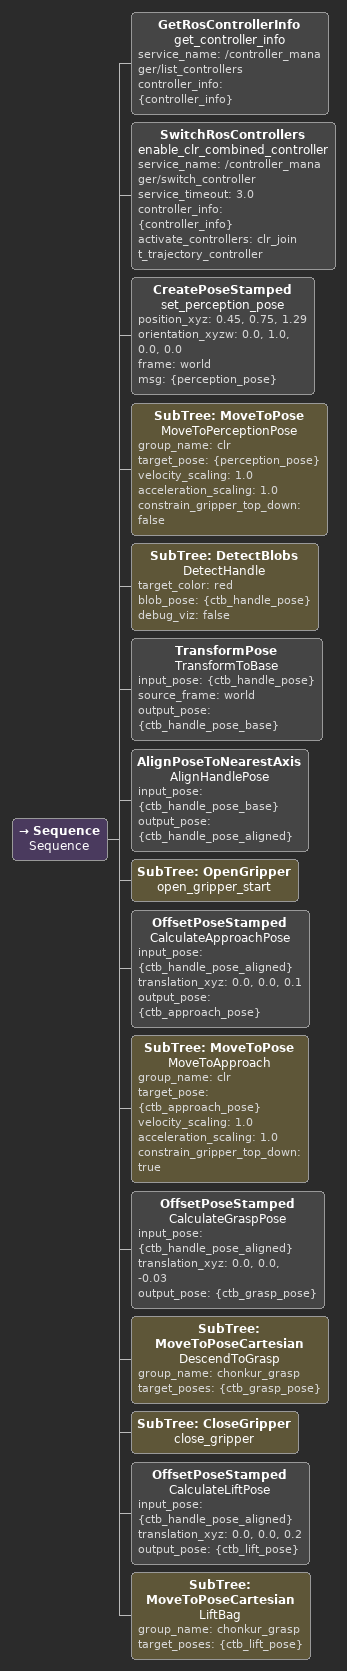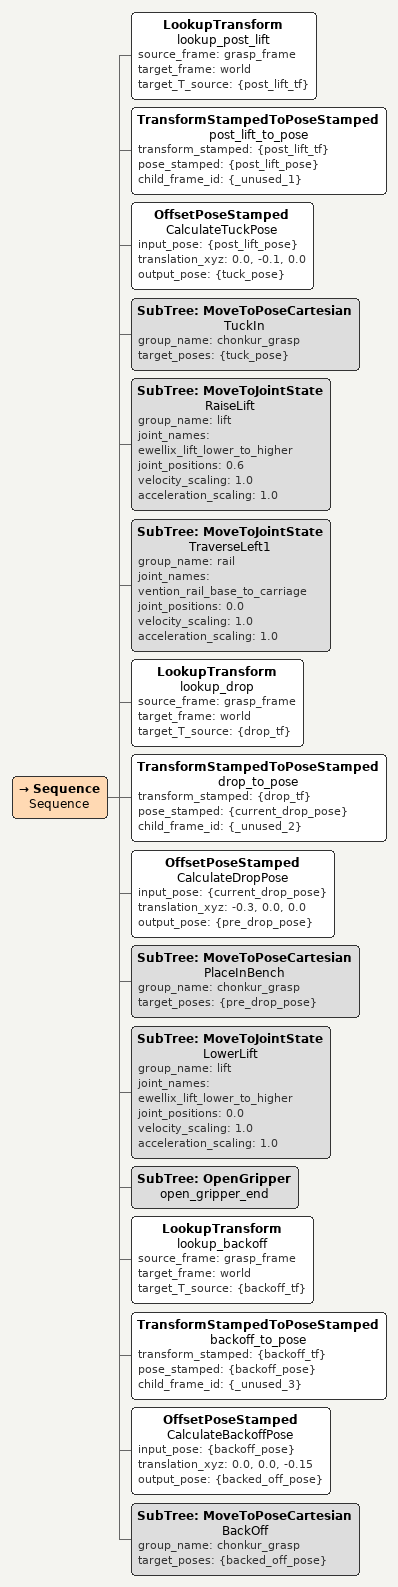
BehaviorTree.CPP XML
<Sequence name="Sequence">
  <GetRosControllerInfo name="get_controller_info" service_name="/controller_manager/list_controllers" controller_info="{controller_info}"/>
  <SwitchRosControllers name="enable_clr_combined_controller" service_name="/controller_manager/switch_controller" service_timeout="3.0" controller_info="{controller_info}" activate_controllers="clr_joint_trajectory_controller"/>
  <CreatePoseStamped name="set_perception_pose" position_xyz="0.45, 0.75, 1.29" orientation_xyzw="0.0, 1.0, 0.0, 0.0" frame="world" msg="{perception_pose}"/>
  <SubTree ID="MoveToPose" name="MoveToPerceptionPose" group_name="clr" target_pose="{perception_pose}" velocity_scaling="1.0" acceleration_scaling="1.0" constrain_gripper_top_down="false"/>
  <SubTree ID="DetectBlobs" name="DetectHandle" target_color="red" blob_pose="{ctb_handle_pose}" debug_viz="false"/>
  <TransformPose name="TransformToBase" input_pose="{ctb_handle_pose}" source_frame="world" output_pose="{ctb_handle_pose_base}"/>
  <AlignPoseToNearestAxis name="AlignHandlePose" input_pose="{ctb_handle_pose_base}" output_pose="{ctb_handle_pose_aligned}"/>

  <!-- Approach and grasp (chonkur_grasp for precision) -->
  <!-- TODO: CTB pick in it's own tree? -->
  <SubTree ID="OpenGripper" name="open_gripper_start"/>
  <OffsetPoseStamped name="CalculateApproachPose" input_pose="{ctb_handle_pose_aligned}" translation_xyz="0.0, 0.0, 0.1" output_pose="{ctb_approach_pose}"/>
  <SubTree ID="MoveToPose" name="MoveToApproach" group_name="clr" target_pose="{ctb_approach_pose}" velocity_scaling="1.0" acceleration_scaling="1.0" constrain_gripper_top_down="true"/>
  <OffsetPoseStamped name="CalculateGraspPose" input_pose="{ctb_handle_pose_aligned}" translation_xyz="0.0, 0.0, -0.03" output_pose="{ctb_grasp_pose}"/>
  <SubTree ID="MoveToPoseCartesian" name="DescendToGrasp" group_name="chonkur_grasp" target_poses="{ctb_grasp_pose}"/>
  <SubTree ID="CloseGripper" name="close_gripper"/>

  <!-- Short lift of the CTB off the ground -->
  <OffsetPoseStamped name="CalculateLiftPose" input_pose="{ctb_handle_pose_aligned}" translation_xyz="0.0, 0.0, 0.2" output_pose="{ctb_lift_pose}"/>
  <SubTree ID="MoveToPoseCartesian" name="LiftBag" group_name="chonkur_grasp" target_poses="{ctb_lift_pose}"/>

</Sequence>

<Sequence name="Sequence">
  <!-- Tuck in (chonkur_grasp, small Y shift to clear mockups) -->
  <!-- TODO: Make this better? This could not vibe with the place -->
  <LookupTransform name="lookup_post_lift" source_frame="grasp_frame" target_frame="world" target_T_source="{post_lift_tf}"/>
  <TransformStampedToPoseStamped name="post_lift_to_pose" transform_stamped="{post_lift_tf}" pose_stamped="{post_lift_pose}" child_frame_id="{_unused_1}"/>
  <OffsetPoseStamped name="CalculateTuckPose" input_pose="{post_lift_pose}" translation_xyz="0.0, -0.1, 0.0" output_pose="{tuck_pose}"/>
  <SubTree ID="MoveToPoseCartesian" name="TuckIn" group_name="chonkur_grasp" target_poses="{tuck_pose}"/>

  <!-- Raise the lift to clear bench height -->
  <SubTree ID="MoveToJointState" name="RaiseLift" group_name="lift" joint_names="ewellix_lift_lower_to_higher" joint_positions="0.6" velocity_scaling="1.0" acceleration_scaling="1.0"/>

  <!-- Traverse rail toward bench -->
  <SubTree ID="MoveToJointState" name="TraverseLeft1" group_name="rail" joint_names="vention_rail_base_to_carriage" joint_positions="0.0" velocity_scaling="1.0" acceleration_scaling="1.0"/>

  <!-- Shift left and down into the bench, then release -->
  <LookupTransform name="lookup_drop" source_frame="grasp_frame" target_frame="world" target_T_source="{drop_tf}"/>
  <TransformStampedToPoseStamped name="drop_to_pose" transform_stamped="{drop_tf}" pose_stamped="{current_drop_pose}" child_frame_id="{_unused_2}"/>
  <!-- TODO: This is weak, use a world pose? -->
  <OffsetPoseStamped name="CalculateDropPose" input_pose="{current_drop_pose}" translation_xyz="-0.3, 0.0, 0.0" output_pose="{pre_drop_pose}"/>
  <SubTree ID="MoveToPoseCartesian" name="PlaceInBench" group_name="chonkur_grasp" target_poses="{pre_drop_pose}"/>
  <SubTree ID="MoveToJointState" name="LowerLift" group_name="lift" joint_names="ewellix_lift_lower_to_higher" joint_positions="0.0" velocity_scaling="1.0" acceleration_scaling="1.0"/>
  <SubTree ID="OpenGripper" name="open_gripper_end"/>

  <!-- Back off -->
  <LookupTransform name="lookup_backoff" source_frame="grasp_frame" target_frame="world" target_T_source="{backoff_tf}"/>
  <TransformStampedToPoseStamped name="backoff_to_pose" transform_stamped="{backoff_tf}" pose_stamped="{backoff_pose}" child_frame_id="{_unused_3}"/>
  <OffsetPoseStamped name="CalculateBackoffPose" input_pose="{backoff_pose}" translation_xyz="0.0, 0.0, -0.15" output_pose="{backed_off_pose}"/>
  <SubTree ID="MoveToPoseCartesian" name="BackOff" group_name="chonkur_grasp" target_poses="{backed_off_pose}"/>

</Sequence>
